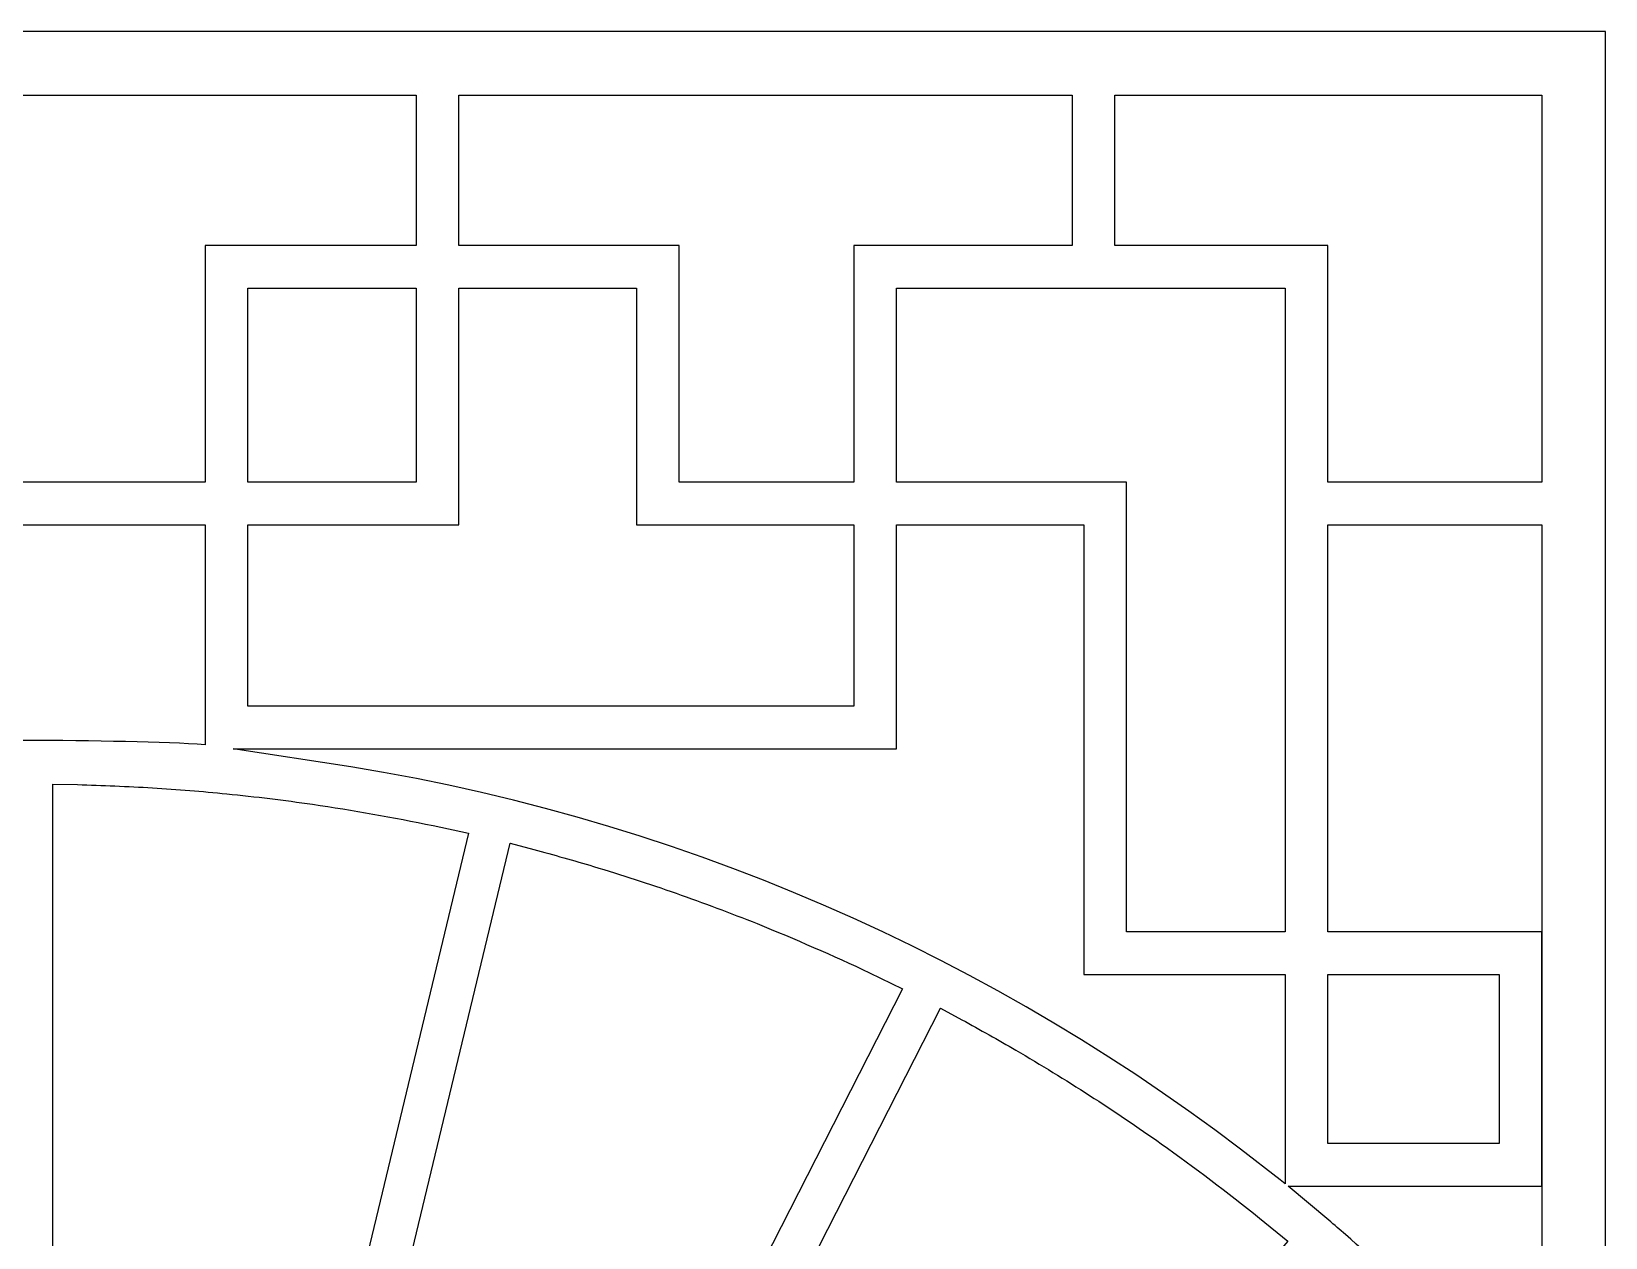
# Model space of a CAD drawing. Header units: centimetres. Extents: x -9.7 to 9.1, y -10.5 to 8.3.
# Drawn here: x -0.3 to 9.12, y 1.12 to 8.34 of the extents above; entities that cross this region are included whole.
import ezdxf

# ---------------------------------------------------------------- set-up
doc = ezdxf.new("R2010")
doc.units = ezdxf.units.CM
doc.header["$MEASUREMENT"] = 0
doc.layers.add('layer 1', color=7, linetype='Continuous')

msp = doc.modelspace()

# ---------------------------------------------------------------- linework, layer by layer
at = {"layer": 'layer 1', "color": 242}
for points, knots in [([(-9.72052, 8.33848), (-9.72052, 8.33848), (9.11612, 8.33848), (9.11612, 8.33848), (9.11612, 8.33848), (9.11612, 8.33848), (9.11612, -10.49816), (9.11612, -10.49816), (9.11612, -10.49816), (9.11612, -10.49816), (-9.72052, -10.49816), (-9.72052, -10.49816), (-9.72052, -10.49816), (-9.72052, -10.49816), (-9.72052, 8.33848), (-9.72052, 8.33848)], [0, 0, 0, 0, 0.2, 0.2, 0.2, 0.2, 0.4, 0.4, 0.4, 0.4, 0.6, 0.6, 0.6, 0.6, 1, 1, 1, 1]), ([(-2.60385, 7.95666), (-2.60385, 7.95666), (-2.60385, 7.05775), (-2.60385, 7.05775), (-2.60385, 7.05775), (-2.60385, 7.05775), (-1.34141, 7.05775), (-1.34141, 7.05775), (-1.34141, 7.05775), (-1.34141, 7.05775), (-1.34141, 5.64039), (-1.34141, 5.64039), (-1.34141, 5.64039), (-1.34141, 5.64039), (0.73702, 5.64039), (0.73702, 5.64039), (0.73702, 5.64039), (0.73702, 5.64039), (0.73702, 7.05775), (0.73702, 7.05775), (0.73702, 7.05775), (0.73702, 7.05775), (1.99946, 7.05775), (1.99946, 7.05775), (1.99946, 7.05775), (1.99946, 7.05775), (1.99946, 7.95666), (1.99946, 7.95666), (1.99946, 7.95666), (1.99946, 7.95666), (-2.60385, 7.95666), (-2.60385, 7.95666)], [0, 0, 0, 0, 0.1111111, 0.1111111, 0.1111111, 0.1111111, 0.2222222, 0.2222222, 0.2222222, 0.2222222, 0.3333333, 0.3333333, 0.3333333, 0.3333333, 0.4444444, 0.4444444, 0.4444444, 0.4444444, 0.5555556, 0.5555556, 0.5555556, 0.5555556, 0.6666667, 0.6666667, 0.6666667, 0.6666667, 0.7777778, 0.7777778, 0.7777778, 0.7777778, 1, 1, 1, 1]), ([(2.25474, 7.95666), (2.25474, 7.95666), (2.25474, 7.05775), (2.25474, 7.05775), (2.25474, 7.05775), (2.25474, 7.05775), (3.5732, 7.05775), (3.5732, 7.05775), (3.5732, 7.05775), (3.5732, 7.05775), (3.5732, 5.64039), (3.5732, 5.64039), (3.5732, 5.64039), (3.5732, 5.64039), (4.61856, 5.64039), (4.61856, 5.64039), (4.61856, 5.64039), (4.61856, 5.64039), (4.61856, 7.05775), (4.61856, 7.05775), (4.61856, 7.05775), (4.61856, 7.05775), (5.92575, 7.05775), (5.92575, 7.05775), (5.92575, 7.05775), (5.92575, 7.05775), (5.92575, 7.95666), (5.92575, 7.95666), (5.92575, 7.95666), (5.92575, 7.95666), (2.25474, 7.95666), (2.25474, 7.95666)], [0, 0, 0, 0, 0.1111111, 0.1111111, 0.1111111, 0.1111111, 0.2222222, 0.2222222, 0.2222222, 0.2222222, 0.3333333, 0.3333333, 0.3333333, 0.3333333, 0.4444444, 0.4444444, 0.4444444, 0.4444444, 0.5555556, 0.5555556, 0.5555556, 0.5555556, 0.6666667, 0.6666667, 0.6666667, 0.6666667, 0.7777778, 0.7777778, 0.7777778, 0.7777778, 1, 1, 1, 1]), ([(6.18104, 7.95666), (6.18104, 7.95666), (6.18104, 7.05775), (6.18104, 7.05775), (6.18104, 7.05775), (6.18104, 7.05775), (7.45474, 7.05775), (7.45474, 7.05775), (7.45474, 7.05775), (7.45474, 7.05775), (7.45474, 5.64039), (7.45474, 5.64039), (7.45474, 5.64039), (7.45474, 5.64039), (8.7343, 5.64039), (8.7343, 5.64039), (8.7343, 5.64039), (8.7343, 5.64039), (8.7343, 7.95666), (8.7343, 7.95666), (8.7343, 7.95666), (8.7343, 7.95666), (6.18104, 7.95666), (6.18104, 7.95666)], [0, 0, 0, 0, 0.1428571, 0.1428571, 0.1428571, 0.1428571, 0.2857143, 0.2857143, 0.2857143, 0.2857143, 0.4285714, 0.4285714, 0.4285714, 0.4285714, 0.5714286, 0.5714286, 0.5714286, 0.5714286, 0.7142857, 0.7142857, 0.7142857, 0.7142857, 1, 1, 1, 1]), ([(1.99946, 5.64039), (1.99946, 5.64039), (1.99946, 6.80246), (1.99946, 6.80246), (1.99946, 6.80246), (1.99946, 6.80246), (0.9923, 6.80246), (0.9923, 6.80246), (0.9923, 6.80246), (0.9923, 6.80246), (0.9923, 5.64039), (0.9923, 5.64039), (0.9923, 5.64039), (0.9923, 5.64039), (1.99946, 5.64039), (1.99946, 5.64039)], [0, 0, 0, 0, 0.2, 0.2, 0.2, 0.2, 0.4, 0.4, 0.4, 0.4, 0.6, 0.6, 0.6, 0.6, 1, 1, 1, 1]), ([(0.9923, 5.38511), (0.9923, 5.38511), (0.9923, 4.29993), (0.9923, 4.29993), (0.9923, 4.29993), (0.9923, 4.29993), (4.61856, 4.29993), (4.61856, 4.29993), (4.61856, 4.29993), (4.61856, 4.29993), (4.61856, 5.38511), (4.61856, 5.38511), (4.61856, 5.38511), (4.61856, 5.38511), (3.31792, 5.38511), (3.31792, 5.38511), (3.31792, 5.38511), (3.31792, 5.38511), (3.31792, 6.80246), (3.31792, 6.80246), (3.31792, 6.80246), (3.31792, 6.80246), (2.25474, 6.80246), (2.25474, 6.80246), (2.25474, 6.80246), (2.25474, 6.80246), (2.25474, 5.38511), (2.25474, 5.38511), (2.25474, 5.38511), (2.25474, 5.38511), (0.9923, 5.38511), (0.9923, 5.38511)], [0, 0, 0, 0, 0.1111111, 0.1111111, 0.1111111, 0.1111111, 0.2222222, 0.2222222, 0.2222222, 0.2222222, 0.3333333, 0.3333333, 0.3333333, 0.3333333, 0.4444444, 0.4444444, 0.4444444, 0.4444444, 0.5555556, 0.5555556, 0.5555556, 0.5555556, 0.6666667, 0.6666667, 0.6666667, 0.6666667, 0.7777778, 0.7777778, 0.7777778, 0.7777778, 1, 1, 1, 1]), ([(4.87384, 5.64039), (4.87384, 5.64039), (6.24934, 5.64039), (6.24934, 5.64039), (6.24934, 5.64039), (6.24934, 5.64039), (6.24934, 2.94936), (6.24934, 2.94936), (6.24934, 2.94936), (6.24934, 2.94936), (7.19945, 2.94936), (7.19945, 2.94936), (7.19945, 2.94936), (7.19945, 2.94936), (7.19945, 6.80246), (7.19945, 6.80246), (7.19945, 6.80246), (7.19945, 6.80246), (4.87384, 6.80246), (4.87384, 6.80246), (4.87384, 6.80246), (4.87384, 6.80246), (4.87384, 5.64039), (4.87384, 5.64039)], [0, 0, 0, 0, 0.1428571, 0.1428571, 0.1428571, 0.1428571, 0.2857143, 0.2857143, 0.2857143, 0.2857143, 0.4285714, 0.4285714, 0.4285714, 0.4285714, 0.5714286, 0.5714286, 0.5714286, 0.5714286, 0.7142857, 0.7142857, 0.7142857, 0.7142857, 1, 1, 1, 1]), ([(0.73702, 4.07023), (0.73702, 4.07023), (0.73702, 5.38511), (0.73702, 5.38511), (0.73702, 5.38511), (0.73702, 5.38511), (-1.34141, 5.38511), (-1.34141, 5.38511), (-1.34141, 5.38511), (-1.34141, 5.38511), (-1.34141, 4.07021), (-1.34141, 4.07021), (-1.34141, 4.07021), (-0.97608, 4.10504), (0.25319, 4.10249), (0.73702, 4.07023)], [0, 0, 0, 0, 0.2, 0.2, 0.2, 0.2, 0.4, 0.4, 0.4, 0.4, 0.6, 0.6, 0.6, 0.6, 1, 1, 1, 1]), ([(0.90464, 4.04464), (0.90464, 4.04464), (1.60772, 3.93731), (1.60772, 3.93731), (1.60772, 3.93731), (1.60772, 3.93731), (1.80484, 3.90382), (1.80484, 3.90382), (1.80484, 3.90382), (1.80484, 3.90382), (2.00087, 3.86711), (2.00087, 3.86711), (2.00087, 3.86711), (2.00087, 3.86711), (2.19578, 3.82721), (2.19578, 3.82721), (2.19578, 3.82721), (2.19578, 3.82721), (2.38955, 3.78416), (2.38955, 3.78416), (2.38955, 3.78416), (2.38955, 3.78416), (2.58214, 3.73797), (2.58214, 3.73797), (2.58214, 3.73797), (2.58214, 3.73797), (2.77353, 3.68869), (2.77353, 3.68869), (2.77353, 3.68869), (2.77353, 3.68869), (2.96368, 3.63633), (2.96368, 3.63633), (2.96368, 3.63633), (2.96368, 3.63633), (3.15258, 3.58093), (3.15258, 3.58093), (3.15258, 3.58093), (3.15258, 3.58093), (3.34019, 3.52252), (3.34019, 3.52252), (3.34019, 3.52252), (3.34019, 3.52252), (3.52649, 3.46112), (3.52649, 3.46112), (3.52649, 3.46112), (3.52649, 3.46112), (3.71144, 3.39675), (3.71144, 3.39675), (3.71144, 3.39675), (3.71144, 3.39675), (3.89502, 3.32946), (3.89502, 3.32946), (3.89502, 3.32946), (3.89502, 3.32946), (4.07721, 3.25927), (4.07721, 3.25927), (4.07721, 3.25927), (4.07721, 3.25927), (4.25796, 3.1862), (4.25796, 3.1862), (4.25796, 3.1862), (4.25796, 3.1862), (4.43726, 3.11029), (4.43726, 3.11029), (4.43726, 3.11029), (4.43726, 3.11029), (4.61508, 3.03156), (4.61508, 3.03156), (4.61508, 3.03156), (4.61508, 3.03156), (4.79138, 2.95004), (4.79138, 2.95004), (4.79138, 2.95004), (4.79138, 2.95004), (4.96615, 2.86575), (4.96615, 2.86575), (4.96615, 2.86575), (4.96615, 2.86575), (5.13934, 2.77874), (5.13934, 2.77874), (5.13934, 2.77874), (5.13934, 2.77874), (5.31094, 2.68902), (5.31094, 2.68902), (5.31094, 2.68902), (5.31094, 2.68902), (5.48091, 2.59663), (5.48091, 2.59663), (5.48091, 2.59663), (5.48091, 2.59663), (5.64923, 2.50159), (5.64923, 2.50159), (5.64923, 2.50159), (5.64923, 2.50159), (5.81587, 2.40393), (5.81587, 2.40393), (5.81587, 2.40393), (5.81587, 2.40393), (5.9808, 2.30368), (5.9808, 2.30368), (5.9808, 2.30368), (5.9808, 2.30368), (6.14399, 2.20086), (6.14399, 2.20086), (6.14399, 2.20086), (6.14399, 2.20086), (6.30542, 2.09552), (6.30542, 2.09552), (6.30542, 2.09552), (6.30542, 2.09552), (6.46505, 1.98766), (6.46505, 1.98766), (6.46505, 1.98766), (6.46505, 1.98766), (6.62285, 1.87733), (6.62285, 1.87733), (6.62285, 1.87733), (6.62285, 1.87733), (6.77881, 1.76455), (6.77881, 1.76455), (6.77881, 1.76455), (6.77881, 1.76455), (6.93289, 1.64935), (6.93289, 1.64935), (6.93289, 1.64935), (6.93289, 1.64935), (7.16876, 1.46707), (7.16876, 1.46707), (7.16876, 1.46707), (7.16876, 1.46707), (7.19945, 1.44154), (7.19945, 1.44154), (7.19945, 1.44154), (7.19945, 1.44154), (7.19945, 2.69407), (7.19945, 2.69407), (7.19945, 2.69407), (7.19945, 2.69407), (5.99405, 2.69407), (5.99405, 2.69407), (5.99405, 2.69407), (5.99405, 2.69407), (5.99405, 5.38511), (5.99405, 5.38511), (5.99405, 5.38511), (5.99405, 5.38511), (4.87384, 5.38511), (4.87384, 5.38511), (4.87384, 5.38511), (4.87384, 5.38511), (4.87384, 4.04464), (4.87384, 4.04464), (4.87384, 4.04464), (4.87384, 4.04464), (0.90464, 4.04464), (0.90464, 4.04464)], [0, 0, 0, 0, 0.025, 0.025, 0.025, 0.025, 0.05, 0.05, 0.05, 0.05, 0.075, 0.075, 0.075, 0.075, 0.1, 0.1, 0.1, 0.1, 0.125, 0.125, 0.125, 0.125, 0.15, 0.15, 0.15, 0.15, 0.175, 0.175, 0.175, 0.175, 0.2, 0.2, 0.2, 0.2, 0.225, 0.225, 0.225, 0.225, 0.25, 0.25, 0.25, 0.25, 0.275, 0.275, 0.275, 0.275, 0.3, 0.3, 0.3, 0.3, 0.325, 0.325, 0.325, 0.325, 0.35, 0.35, 0.35, 0.35, 0.375, 0.375, 0.375, 0.375, 0.4, 0.4, 0.4, 0.4, 0.425, 0.425, 0.425, 0.425, 0.45, 0.45, 0.45, 0.45, 0.475, 0.475, 0.475, 0.475, 0.5, 0.5, 0.5, 0.5, 0.525, 0.525, 0.525, 0.525, 0.55, 0.55, 0.55, 0.55, 0.575, 0.575, 0.575, 0.575, 0.6, 0.6, 0.6, 0.6, 0.625, 0.625, 0.625, 0.625, 0.65, 0.65, 0.65, 0.65, 0.675, 0.675, 0.675, 0.675, 0.7, 0.7, 0.7, 0.7, 0.725, 0.725, 0.725, 0.725, 0.75, 0.75, 0.75, 0.75, 0.775, 0.775, 0.775, 0.775, 0.8, 0.8, 0.8, 0.8, 0.825, 0.825, 0.825, 0.825, 0.85, 0.85, 0.85, 0.85, 0.875, 0.875, 0.875, 0.875, 0.9, 0.9, 0.9, 0.9, 0.925, 0.925, 0.925, 0.925, 0.95, 0.95, 0.95, 0.95, 1, 1, 1, 1]), ([(8.7343, 5.38511), (8.7343, 5.38511), (7.45474, 5.38511), (7.45474, 5.38511), (7.45474, 5.38511), (7.45474, 5.38511), (7.45474, 2.94936), (7.45474, 2.94936), (7.45474, 2.94936), (7.45474, 2.94936), (8.7343, 2.94936), (8.7343, 2.94936), (8.7343, 2.94936), (8.7343, 2.94936), (8.7343, 5.38511), (8.7343, 5.38511)], [0, 0, 0, 0, 0.2, 0.2, 0.2, 0.2, 0.4, 0.4, 0.4, 0.4, 0.6, 0.6, 0.6, 0.6, 1, 1, 1, 1]), ([(0.82068, -2.67572), (0.82068, -2.67572), (2.31299, 3.5402), (2.31299, 3.5402), (2.31299, 3.5402), (2.31299, 3.5402), (2.10045, 3.58636), (2.10045, 3.58636), (2.10045, 3.58636), (1.86115, 3.63571), (1.62147, 3.67809), (1.37976, 3.7138), (1.37976, 3.7138), (1.20901, 3.73794), (1.03828, 3.75876), (0.86676, 3.7764), (0.86676, 3.7764), (0.71855, 3.79069), (0.57047, 3.80259), (0.4219, 3.81218), (0.4219, 3.81218), (0.27214, 3.82089), (0.12259, 3.8272), (-0.02737, 3.83115), (-0.02737, 3.83115), (-0.02737, 3.83115), (-0.17456, 3.83409), (-0.17456, 3.83409), (-0.17456, 3.83409), (-0.17456, 3.83409), (-0.17456, -2.55817), (-0.17456, -2.55817), (-0.17456, -2.55817), (-0.12439, -2.56012), (-0.07423, -2.56198), (-0.02408, -2.56445), (-0.02408, -2.56445), (0.20203, -2.57673), (0.42568, -2.6025), (0.64861, -2.64225), (0.64861, -2.64225), (0.70609, -2.65279), (0.76335, -2.66429), (0.82068, -2.67572)], [0, 0, 0, 0, 0.0833333, 0.0833333, 0.0833333, 0.0833333, 0.1666667, 0.1666667, 0.1666667, 0.1666667, 0.25, 0.25, 0.25, 0.25, 0.3333333, 0.3333333, 0.3333333, 0.3333333, 0.4166667, 0.4166667, 0.4166667, 0.4166667, 0.5, 0.5, 0.5, 0.5, 0.5833333, 0.5833333, 0.5833333, 0.5833333, 0.6666667, 0.6666667, 0.6666667, 0.6666667, 0.75, 0.75, 0.75, 0.75, 0.8333333, 0.8333333, 0.8333333, 0.8333333, 1, 1, 1, 1]), ([(2.00837, -3.08371), (2.00837, -3.08371), (4.90926, 2.6096), (4.90926, 2.6096), (4.90926, 2.6096), (4.90926, 2.6096), (4.7127, 2.70486), (4.7127, 2.70486), (4.7127, 2.70486), (4.49072, 2.80959), (4.26673, 2.90762), (4.03918, 2.9996), (4.03918, 2.9996), (3.87886, 3.06324), (3.71776, 3.12365), (3.55514, 3.18113), (3.55514, 3.18113), (3.39143, 3.23783), (3.2271, 3.29124), (3.06136, 3.34163), (3.06136, 3.34163), (2.94227, 3.377), (2.82295, 3.41078), (2.703, 3.44309), (2.703, 3.44309), (2.703, 3.44309), (2.56115, 3.48031), (2.56115, 3.48031), (2.56115, 3.48031), (2.56115, 3.48031), (1.06888, -2.73541), (1.06888, -2.73541), (1.06888, -2.73541), (1.11699, -2.74902), (1.16511, -2.76254), (1.21308, -2.77665), (1.21308, -2.77665), (1.42988, -2.84165), (1.64112, -2.91933), (1.84834, -3.01039), (1.84834, -3.01039), (1.90195, -3.03426), (1.95512, -3.05901), (2.00837, -3.08371)], [0, 0, 0, 0, 0.0833333, 0.0833333, 0.0833333, 0.0833333, 0.1666667, 0.1666667, 0.1666667, 0.1666667, 0.25, 0.25, 0.25, 0.25, 0.3333333, 0.3333333, 0.3333333, 0.3333333, 0.4166667, 0.4166667, 0.4166667, 0.4166667, 0.5, 0.5, 0.5, 0.5, 0.5833333, 0.5833333, 0.5833333, 0.5833333, 0.6666667, 0.6666667, 0.6666667, 0.6666667, 0.75, 0.75, 0.75, 0.75, 0.8333333, 0.8333333, 0.8333333, 0.8333333, 1, 1, 1, 1]), ([(8.7343, 2.94936), (8.7343, 2.94936), (8.7343, 1.42725), (8.7343, 1.42725), (8.7343, 1.42725), (8.7343, 1.42725), (8.7343, 2.94936), (8.7343, 2.94936)], [0, 0, 0, 0, 0.3333333, 0.3333333, 0.3333333, 0.3333333, 1, 1, 1, 1]), ([(8.47975, 2.69407), (8.47975, 2.69407), (7.45474, 2.69407), (7.45474, 2.69407), (7.45474, 2.69407), (7.45474, 2.69407), (7.45474, 1.68254), (7.45474, 1.68254), (7.45474, 1.68254), (7.45474, 1.68254), (8.47975, 1.68254), (8.47975, 1.68254), (8.47975, 1.68254), (8.47975, 1.68254), (8.47975, 2.69407), (8.47975, 2.69407)], [0, 0, 0, 0, 0.2, 0.2, 0.2, 0.2, 0.4, 0.4, 0.4, 0.4, 0.6, 0.6, 0.6, 0.6, 1, 1, 1, 1]), ([(3.06715, -3.75807), (3.06715, -3.75807), (7.21513, 1.09859), (7.21513, 1.09859), (7.21513, 1.09859), (7.21513, 1.09859), (7.04551, 1.23739), (7.04551, 1.23739), (7.04551, 1.23739), (6.85345, 1.39125), (6.65789, 1.53911), (6.45752, 1.68195), (6.45752, 1.68195), (6.31648, 1.78117), (6.17397, 1.87748), (6.02932, 1.97133), (6.02932, 1.97133), (5.88381, 2.06444), (5.73697, 2.15457), (5.58808, 2.24212), (5.58808, 2.24212), (5.48117, 2.30408), (5.37366, 2.36459), (5.26524, 2.42383), (5.26524, 2.42383), (5.26524, 2.42383), (5.13643, 2.49315), (5.13643, 2.49315), (5.13643, 2.49315), (5.13643, 2.49315), (2.23553, -3.20019), (2.23553, -3.20019), (2.23553, -3.20019), (2.28685, -3.22908), (2.33816, -3.25787), (2.38905, -3.28755), (2.38905, -3.28755), (2.57603, -3.39783), (2.75536, -3.51815), (2.92833, -3.64934), (2.92833, -3.64934), (2.97499, -3.6851), (3.02103, -3.7216), (3.06715, -3.75807)], [0, 0, 0, 0, 0.0833333, 0.0833333, 0.0833333, 0.0833333, 0.1666667, 0.1666667, 0.1666667, 0.1666667, 0.25, 0.25, 0.25, 0.25, 0.3333333, 0.3333333, 0.3333333, 0.3333333, 0.4166667, 0.4166667, 0.4166667, 0.4166667, 0.5, 0.5, 0.5, 0.5, 0.5833333, 0.5833333, 0.5833333, 0.5833333, 0.6666667, 0.6666667, 0.6666667, 0.6666667, 0.75, 0.75, 0.75, 0.75, 0.8333333, 0.8333333, 0.8333333, 0.8333333, 1, 1, 1, 1]), ([(7.21664, 1.42725), (7.21664, 1.42725), (7.46029, 1.22464), (7.46029, 1.22464), (7.46029, 1.22464), (7.49365, 1.19611), (7.5269, 1.16746), (7.56006, 1.13867), (7.56006, 1.13867), (7.90604, 0.83624), (8.23556, 0.51576), (8.54565, 0.17661), (8.54565, 0.17661), (8.54565, 0.17661), (6.04061, -2.15938), (6.04061, -2.15938), (6.04061, -2.15938), (6.04061, -2.15938), (8.7343, -2.15938), (8.7343, -2.15938), (8.7343, -2.15938), (8.7343, -2.15938), (8.7343, 1.42725), (8.7343, 1.42725), (8.7343, 1.42725), (8.7343, 1.42725), (7.21664, 1.42725), (7.21664, 1.42725)], [0, 0, 0, 0, 0.125, 0.125, 0.125, 0.125, 0.25, 0.25, 0.25, 0.25, 0.375, 0.375, 0.375, 0.375, 0.5, 0.5, 0.5, 0.5, 0.625, 0.625, 0.625, 0.625, 0.75, 0.75, 0.75, 0.75, 1, 1, 1, 1])]:
    msp.add_open_spline(points, degree=3, knots=knots, dxfattribs=at)
at = {"layer": 'layer 1', "color": 242, "lineweight": 9}
for points, knots in [([(-9.72052, 8.33848), (-9.72052, 8.33848), (9.11612, 8.33848), (9.11612, 8.33848), (9.11612, 8.33848), (9.11612, 8.33848), (9.11612, -10.49816), (9.11612, -10.49816), (9.11612, -10.49816), (9.11612, -10.49816), (-9.72052, -10.49816), (-9.72052, -10.49816), (-9.72052, -10.49816), (-9.72052, -10.49816), (-9.72052, 8.33848), (-9.72052, 8.33848)], [0, 0, 0, 0, 0.2, 0.2, 0.2, 0.2, 0.4, 0.4, 0.4, 0.4, 0.6, 0.6, 0.6, 0.6, 1, 1, 1, 1]), ([(-2.60385, 7.95666), (-2.60385, 7.95666), (-2.60385, 7.05775), (-2.60385, 7.05775), (-2.60385, 7.05775), (-2.60385, 7.05775), (-1.34141, 7.05775), (-1.34141, 7.05775), (-1.34141, 7.05775), (-1.34141, 7.05775), (-1.34141, 5.64039), (-1.34141, 5.64039), (-1.34141, 5.64039), (-1.34141, 5.64039), (0.73702, 5.64039), (0.73702, 5.64039), (0.73702, 5.64039), (0.73702, 5.64039), (0.73702, 7.05775), (0.73702, 7.05775), (0.73702, 7.05775), (0.73702, 7.05775), (1.99946, 7.05775), (1.99946, 7.05775), (1.99946, 7.05775), (1.99946, 7.05775), (1.99946, 7.95666), (1.99946, 7.95666), (1.99946, 7.95666), (1.99946, 7.95666), (-2.60385, 7.95666), (-2.60385, 7.95666)], [0, 0, 0, 0, 0.1111111, 0.1111111, 0.1111111, 0.1111111, 0.2222222, 0.2222222, 0.2222222, 0.2222222, 0.3333333, 0.3333333, 0.3333333, 0.3333333, 0.4444444, 0.4444444, 0.4444444, 0.4444444, 0.5555556, 0.5555556, 0.5555556, 0.5555556, 0.6666667, 0.6666667, 0.6666667, 0.6666667, 0.7777778, 0.7777778, 0.7777778, 0.7777778, 1, 1, 1, 1]), ([(2.25474, 7.95666), (2.25474, 7.95666), (2.25474, 7.05775), (2.25474, 7.05775), (2.25474, 7.05775), (2.25474, 7.05775), (3.5732, 7.05775), (3.5732, 7.05775), (3.5732, 7.05775), (3.5732, 7.05775), (3.5732, 5.64039), (3.5732, 5.64039), (3.5732, 5.64039), (3.5732, 5.64039), (4.61856, 5.64039), (4.61856, 5.64039), (4.61856, 5.64039), (4.61856, 5.64039), (4.61856, 7.05775), (4.61856, 7.05775), (4.61856, 7.05775), (4.61856, 7.05775), (5.92575, 7.05775), (5.92575, 7.05775), (5.92575, 7.05775), (5.92575, 7.05775), (5.92575, 7.95666), (5.92575, 7.95666), (5.92575, 7.95666), (5.92575, 7.95666), (2.25474, 7.95666), (2.25474, 7.95666)], [0, 0, 0, 0, 0.1111111, 0.1111111, 0.1111111, 0.1111111, 0.2222222, 0.2222222, 0.2222222, 0.2222222, 0.3333333, 0.3333333, 0.3333333, 0.3333333, 0.4444444, 0.4444444, 0.4444444, 0.4444444, 0.5555556, 0.5555556, 0.5555556, 0.5555556, 0.6666667, 0.6666667, 0.6666667, 0.6666667, 0.7777778, 0.7777778, 0.7777778, 0.7777778, 1, 1, 1, 1]), ([(6.18104, 7.95666), (6.18104, 7.95666), (6.18104, 7.05775), (6.18104, 7.05775), (6.18104, 7.05775), (6.18104, 7.05775), (7.45474, 7.05775), (7.45474, 7.05775), (7.45474, 7.05775), (7.45474, 7.05775), (7.45474, 5.64039), (7.45474, 5.64039), (7.45474, 5.64039), (7.45474, 5.64039), (8.7343, 5.64039), (8.7343, 5.64039), (8.7343, 5.64039), (8.7343, 5.64039), (8.7343, 7.95666), (8.7343, 7.95666), (8.7343, 7.95666), (8.7343, 7.95666), (6.18104, 7.95666), (6.18104, 7.95666)], [0, 0, 0, 0, 0.1428571, 0.1428571, 0.1428571, 0.1428571, 0.2857143, 0.2857143, 0.2857143, 0.2857143, 0.4285714, 0.4285714, 0.4285714, 0.4285714, 0.5714286, 0.5714286, 0.5714286, 0.5714286, 0.7142857, 0.7142857, 0.7142857, 0.7142857, 1, 1, 1, 1]), ([(1.99946, 5.64039), (1.99946, 5.64039), (1.99946, 6.80246), (1.99946, 6.80246), (1.99946, 6.80246), (1.99946, 6.80246), (0.9923, 6.80246), (0.9923, 6.80246), (0.9923, 6.80246), (0.9923, 6.80246), (0.9923, 5.64039), (0.9923, 5.64039), (0.9923, 5.64039), (0.9923, 5.64039), (1.99946, 5.64039), (1.99946, 5.64039)], [0, 0, 0, 0, 0.2, 0.2, 0.2, 0.2, 0.4, 0.4, 0.4, 0.4, 0.6, 0.6, 0.6, 0.6, 1, 1, 1, 1]), ([(0.9923, 5.38511), (0.9923, 5.38511), (0.9923, 4.29993), (0.9923, 4.29993), (0.9923, 4.29993), (0.9923, 4.29993), (4.61856, 4.29993), (4.61856, 4.29993), (4.61856, 4.29993), (4.61856, 4.29993), (4.61856, 5.38511), (4.61856, 5.38511), (4.61856, 5.38511), (4.61856, 5.38511), (3.31792, 5.38511), (3.31792, 5.38511), (3.31792, 5.38511), (3.31792, 5.38511), (3.31792, 6.80246), (3.31792, 6.80246), (3.31792, 6.80246), (3.31792, 6.80246), (2.25474, 6.80246), (2.25474, 6.80246), (2.25474, 6.80246), (2.25474, 6.80246), (2.25474, 5.38511), (2.25474, 5.38511), (2.25474, 5.38511), (2.25474, 5.38511), (0.9923, 5.38511), (0.9923, 5.38511)], [0, 0, 0, 0, 0.1111111, 0.1111111, 0.1111111, 0.1111111, 0.2222222, 0.2222222, 0.2222222, 0.2222222, 0.3333333, 0.3333333, 0.3333333, 0.3333333, 0.4444444, 0.4444444, 0.4444444, 0.4444444, 0.5555556, 0.5555556, 0.5555556, 0.5555556, 0.6666667, 0.6666667, 0.6666667, 0.6666667, 0.7777778, 0.7777778, 0.7777778, 0.7777778, 1, 1, 1, 1]), ([(4.87384, 5.64039), (4.87384, 5.64039), (6.24934, 5.64039), (6.24934, 5.64039), (6.24934, 5.64039), (6.24934, 5.64039), (6.24934, 2.94936), (6.24934, 2.94936), (6.24934, 2.94936), (6.24934, 2.94936), (7.19945, 2.94936), (7.19945, 2.94936), (7.19945, 2.94936), (7.19945, 2.94936), (7.19945, 6.80246), (7.19945, 6.80246), (7.19945, 6.80246), (7.19945, 6.80246), (4.87384, 6.80246), (4.87384, 6.80246), (4.87384, 6.80246), (4.87384, 6.80246), (4.87384, 5.64039), (4.87384, 5.64039)], [0, 0, 0, 0, 0.1428571, 0.1428571, 0.1428571, 0.1428571, 0.2857143, 0.2857143, 0.2857143, 0.2857143, 0.4285714, 0.4285714, 0.4285714, 0.4285714, 0.5714286, 0.5714286, 0.5714286, 0.5714286, 0.7142857, 0.7142857, 0.7142857, 0.7142857, 1, 1, 1, 1]), ([(0.73702, 4.07023), (0.73702, 4.07023), (0.73702, 5.38511), (0.73702, 5.38511), (0.73702, 5.38511), (0.73702, 5.38511), (-1.34141, 5.38511), (-1.34141, 5.38511), (-1.34141, 5.38511), (-1.34141, 5.38511), (-1.34141, 4.07021), (-1.34141, 4.07021), (-1.34141, 4.07021), (-0.97608, 4.10504), (0.25319, 4.10249), (0.73702, 4.07023)], [0, 0, 0, 0, 0.2, 0.2, 0.2, 0.2, 0.4, 0.4, 0.4, 0.4, 0.6, 0.6, 0.6, 0.6, 1, 1, 1, 1]), ([(0.90464, 4.04464), (0.90464, 4.04464), (1.60772, 3.93731), (1.60772, 3.93731), (1.60772, 3.93731), (1.60772, 3.93731), (1.80484, 3.90382), (1.80484, 3.90382), (1.80484, 3.90382), (1.80484, 3.90382), (2.00087, 3.86711), (2.00087, 3.86711), (2.00087, 3.86711), (2.00087, 3.86711), (2.19578, 3.82721), (2.19578, 3.82721), (2.19578, 3.82721), (2.19578, 3.82721), (2.38955, 3.78416), (2.38955, 3.78416), (2.38955, 3.78416), (2.38955, 3.78416), (2.58214, 3.73797), (2.58214, 3.73797), (2.58214, 3.73797), (2.58214, 3.73797), (2.77353, 3.68869), (2.77353, 3.68869), (2.77353, 3.68869), (2.77353, 3.68869), (2.96368, 3.63633), (2.96368, 3.63633), (2.96368, 3.63633), (2.96368, 3.63633), (3.15258, 3.58093), (3.15258, 3.58093), (3.15258, 3.58093), (3.15258, 3.58093), (3.34019, 3.52252), (3.34019, 3.52252), (3.34019, 3.52252), (3.34019, 3.52252), (3.52649, 3.46112), (3.52649, 3.46112), (3.52649, 3.46112), (3.52649, 3.46112), (3.71144, 3.39675), (3.71144, 3.39675), (3.71144, 3.39675), (3.71144, 3.39675), (3.89502, 3.32946), (3.89502, 3.32946), (3.89502, 3.32946), (3.89502, 3.32946), (4.07721, 3.25927), (4.07721, 3.25927), (4.07721, 3.25927), (4.07721, 3.25927), (4.25796, 3.1862), (4.25796, 3.1862), (4.25796, 3.1862), (4.25796, 3.1862), (4.43726, 3.11029), (4.43726, 3.11029), (4.43726, 3.11029), (4.43726, 3.11029), (4.61508, 3.03156), (4.61508, 3.03156), (4.61508, 3.03156), (4.61508, 3.03156), (4.79138, 2.95004), (4.79138, 2.95004), (4.79138, 2.95004), (4.79138, 2.95004), (4.96615, 2.86575), (4.96615, 2.86575), (4.96615, 2.86575), (4.96615, 2.86575), (5.13934, 2.77874), (5.13934, 2.77874), (5.13934, 2.77874), (5.13934, 2.77874), (5.31094, 2.68902), (5.31094, 2.68902), (5.31094, 2.68902), (5.31094, 2.68902), (5.48091, 2.59663), (5.48091, 2.59663), (5.48091, 2.59663), (5.48091, 2.59663), (5.64923, 2.50159), (5.64923, 2.50159), (5.64923, 2.50159), (5.64923, 2.50159), (5.81587, 2.40393), (5.81587, 2.40393), (5.81587, 2.40393), (5.81587, 2.40393), (5.9808, 2.30368), (5.9808, 2.30368), (5.9808, 2.30368), (5.9808, 2.30368), (6.14399, 2.20086), (6.14399, 2.20086), (6.14399, 2.20086), (6.14399, 2.20086), (6.30542, 2.09552), (6.30542, 2.09552), (6.30542, 2.09552), (6.30542, 2.09552), (6.46505, 1.98766), (6.46505, 1.98766), (6.46505, 1.98766), (6.46505, 1.98766), (6.62285, 1.87733), (6.62285, 1.87733), (6.62285, 1.87733), (6.62285, 1.87733), (6.77881, 1.76455), (6.77881, 1.76455), (6.77881, 1.76455), (6.77881, 1.76455), (6.93289, 1.64935), (6.93289, 1.64935), (6.93289, 1.64935), (6.93289, 1.64935), (7.16876, 1.46707), (7.16876, 1.46707), (7.16876, 1.46707), (7.16876, 1.46707), (7.19945, 1.44154), (7.19945, 1.44154), (7.19945, 1.44154), (7.19945, 1.44154), (7.19945, 2.69407), (7.19945, 2.69407), (7.19945, 2.69407), (7.19945, 2.69407), (5.99405, 2.69407), (5.99405, 2.69407), (5.99405, 2.69407), (5.99405, 2.69407), (5.99405, 5.38511), (5.99405, 5.38511), (5.99405, 5.38511), (5.99405, 5.38511), (4.87384, 5.38511), (4.87384, 5.38511), (4.87384, 5.38511), (4.87384, 5.38511), (4.87384, 4.04464), (4.87384, 4.04464), (4.87384, 4.04464), (4.87384, 4.04464), (0.90464, 4.04464), (0.90464, 4.04464)], [0, 0, 0, 0, 0.025, 0.025, 0.025, 0.025, 0.05, 0.05, 0.05, 0.05, 0.075, 0.075, 0.075, 0.075, 0.1, 0.1, 0.1, 0.1, 0.125, 0.125, 0.125, 0.125, 0.15, 0.15, 0.15, 0.15, 0.175, 0.175, 0.175, 0.175, 0.2, 0.2, 0.2, 0.2, 0.225, 0.225, 0.225, 0.225, 0.25, 0.25, 0.25, 0.25, 0.275, 0.275, 0.275, 0.275, 0.3, 0.3, 0.3, 0.3, 0.325, 0.325, 0.325, 0.325, 0.35, 0.35, 0.35, 0.35, 0.375, 0.375, 0.375, 0.375, 0.4, 0.4, 0.4, 0.4, 0.425, 0.425, 0.425, 0.425, 0.45, 0.45, 0.45, 0.45, 0.475, 0.475, 0.475, 0.475, 0.5, 0.5, 0.5, 0.5, 0.525, 0.525, 0.525, 0.525, 0.55, 0.55, 0.55, 0.55, 0.575, 0.575, 0.575, 0.575, 0.6, 0.6, 0.6, 0.6, 0.625, 0.625, 0.625, 0.625, 0.65, 0.65, 0.65, 0.65, 0.675, 0.675, 0.675, 0.675, 0.7, 0.7, 0.7, 0.7, 0.725, 0.725, 0.725, 0.725, 0.75, 0.75, 0.75, 0.75, 0.775, 0.775, 0.775, 0.775, 0.8, 0.8, 0.8, 0.8, 0.825, 0.825, 0.825, 0.825, 0.85, 0.85, 0.85, 0.85, 0.875, 0.875, 0.875, 0.875, 0.9, 0.9, 0.9, 0.9, 0.925, 0.925, 0.925, 0.925, 0.95, 0.95, 0.95, 0.95, 1, 1, 1, 1]), ([(8.7343, 5.38511), (8.7343, 5.38511), (7.45474, 5.38511), (7.45474, 5.38511), (7.45474, 5.38511), (7.45474, 5.38511), (7.45474, 2.94936), (7.45474, 2.94936), (7.45474, 2.94936), (7.45474, 2.94936), (8.7343, 2.94936), (8.7343, 2.94936), (8.7343, 2.94936), (8.7343, 2.94936), (8.7343, 5.38511), (8.7343, 5.38511)], [0, 0, 0, 0, 0.2, 0.2, 0.2, 0.2, 0.4, 0.4, 0.4, 0.4, 0.6, 0.6, 0.6, 0.6, 1, 1, 1, 1]), ([(0.82068, -2.67572), (0.82068, -2.67572), (2.31299, 3.5402), (2.31299, 3.5402), (2.31299, 3.5402), (2.31299, 3.5402), (2.10045, 3.58636), (2.10045, 3.58636), (2.10045, 3.58636), (1.86115, 3.63571), (1.62147, 3.67809), (1.37976, 3.7138), (1.37976, 3.7138), (1.20901, 3.73794), (1.03828, 3.75876), (0.86676, 3.7764), (0.86676, 3.7764), (0.71855, 3.79069), (0.57047, 3.80259), (0.4219, 3.81218), (0.4219, 3.81218), (0.27214, 3.82089), (0.12259, 3.8272), (-0.02737, 3.83115), (-0.02737, 3.83115), (-0.02737, 3.83115), (-0.17456, 3.83409), (-0.17456, 3.83409), (-0.17456, 3.83409), (-0.17456, 3.83409), (-0.17456, -2.55817), (-0.17456, -2.55817), (-0.17456, -2.55817), (-0.12439, -2.56012), (-0.07423, -2.56198), (-0.02408, -2.56445), (-0.02408, -2.56445), (0.20203, -2.57673), (0.42568, -2.6025), (0.64861, -2.64225), (0.64861, -2.64225), (0.70609, -2.65279), (0.76335, -2.66429), (0.82068, -2.67572)], [0, 0, 0, 0, 0.0833333, 0.0833333, 0.0833333, 0.0833333, 0.1666667, 0.1666667, 0.1666667, 0.1666667, 0.25, 0.25, 0.25, 0.25, 0.3333333, 0.3333333, 0.3333333, 0.3333333, 0.4166667, 0.4166667, 0.4166667, 0.4166667, 0.5, 0.5, 0.5, 0.5, 0.5833333, 0.5833333, 0.5833333, 0.5833333, 0.6666667, 0.6666667, 0.6666667, 0.6666667, 0.75, 0.75, 0.75, 0.75, 0.8333333, 0.8333333, 0.8333333, 0.8333333, 1, 1, 1, 1]), ([(2.00837, -3.08371), (2.00837, -3.08371), (4.90926, 2.6096), (4.90926, 2.6096), (4.90926, 2.6096), (4.90926, 2.6096), (4.7127, 2.70486), (4.7127, 2.70486), (4.7127, 2.70486), (4.49072, 2.80959), (4.26673, 2.90762), (4.03918, 2.9996), (4.03918, 2.9996), (3.87886, 3.06324), (3.71776, 3.12365), (3.55514, 3.18113), (3.55514, 3.18113), (3.39143, 3.23783), (3.2271, 3.29124), (3.06136, 3.34163), (3.06136, 3.34163), (2.94227, 3.377), (2.82295, 3.41078), (2.703, 3.44309), (2.703, 3.44309), (2.703, 3.44309), (2.56115, 3.48031), (2.56115, 3.48031), (2.56115, 3.48031), (2.56115, 3.48031), (1.06888, -2.73541), (1.06888, -2.73541), (1.06888, -2.73541), (1.11699, -2.74902), (1.16511, -2.76254), (1.21308, -2.77665), (1.21308, -2.77665), (1.42988, -2.84165), (1.64112, -2.91933), (1.84834, -3.01039), (1.84834, -3.01039), (1.90195, -3.03426), (1.95512, -3.05901), (2.00837, -3.08371)], [0, 0, 0, 0, 0.0833333, 0.0833333, 0.0833333, 0.0833333, 0.1666667, 0.1666667, 0.1666667, 0.1666667, 0.25, 0.25, 0.25, 0.25, 0.3333333, 0.3333333, 0.3333333, 0.3333333, 0.4166667, 0.4166667, 0.4166667, 0.4166667, 0.5, 0.5, 0.5, 0.5, 0.5833333, 0.5833333, 0.5833333, 0.5833333, 0.6666667, 0.6666667, 0.6666667, 0.6666667, 0.75, 0.75, 0.75, 0.75, 0.8333333, 0.8333333, 0.8333333, 0.8333333, 1, 1, 1, 1]), ([(8.47975, 2.69407), (8.47975, 2.69407), (7.45474, 2.69407), (7.45474, 2.69407), (7.45474, 2.69407), (7.45474, 2.69407), (7.45474, 1.68254), (7.45474, 1.68254), (7.45474, 1.68254), (7.45474, 1.68254), (8.47975, 1.68254), (8.47975, 1.68254), (8.47975, 1.68254), (8.47975, 1.68254), (8.47975, 2.69407), (8.47975, 2.69407)], [0, 0, 0, 0, 0.2, 0.2, 0.2, 0.2, 0.4, 0.4, 0.4, 0.4, 0.6, 0.6, 0.6, 0.6, 1, 1, 1, 1]), ([(3.06715, -3.75807), (3.06715, -3.75807), (7.21513, 1.09859), (7.21513, 1.09859), (7.21513, 1.09859), (7.21513, 1.09859), (7.04551, 1.23739), (7.04551, 1.23739), (7.04551, 1.23739), (6.85345, 1.39125), (6.65789, 1.53911), (6.45752, 1.68195), (6.45752, 1.68195), (6.31648, 1.78117), (6.17397, 1.87748), (6.02932, 1.97133), (6.02932, 1.97133), (5.88381, 2.06444), (5.73697, 2.15457), (5.58808, 2.24212), (5.58808, 2.24212), (5.48117, 2.30408), (5.37366, 2.36459), (5.26524, 2.42383), (5.26524, 2.42383), (5.26524, 2.42383), (5.13643, 2.49315), (5.13643, 2.49315), (5.13643, 2.49315), (5.13643, 2.49315), (2.23553, -3.20019), (2.23553, -3.20019), (2.23553, -3.20019), (2.28685, -3.22908), (2.33816, -3.25787), (2.38905, -3.28755), (2.38905, -3.28755), (2.57603, -3.39783), (2.75536, -3.51815), (2.92833, -3.64934), (2.92833, -3.64934), (2.97499, -3.6851), (3.02103, -3.7216), (3.06715, -3.75807)], [0, 0, 0, 0, 0.0833333, 0.0833333, 0.0833333, 0.0833333, 0.1666667, 0.1666667, 0.1666667, 0.1666667, 0.25, 0.25, 0.25, 0.25, 0.3333333, 0.3333333, 0.3333333, 0.3333333, 0.4166667, 0.4166667, 0.4166667, 0.4166667, 0.5, 0.5, 0.5, 0.5, 0.5833333, 0.5833333, 0.5833333, 0.5833333, 0.6666667, 0.6666667, 0.6666667, 0.6666667, 0.75, 0.75, 0.75, 0.75, 0.8333333, 0.8333333, 0.8333333, 0.8333333, 1, 1, 1, 1]), ([(7.21664, 1.42725), (7.21664, 1.42725), (7.46029, 1.22464), (7.46029, 1.22464), (7.46029, 1.22464), (7.49365, 1.19611), (7.5269, 1.16746), (7.56006, 1.13867), (7.56006, 1.13867), (7.90604, 0.83624), (8.23556, 0.51576), (8.54565, 0.17661), (8.54565, 0.17661), (8.54565, 0.17661), (6.04061, -2.15938), (6.04061, -2.15938), (6.04061, -2.15938), (6.04061, -2.15938), (8.7343, -2.15938), (8.7343, -2.15938), (8.7343, -2.15938), (8.7343, -2.15938), (8.7343, 1.42725), (8.7343, 1.42725), (8.7343, 1.42725), (8.7343, 1.42725), (7.21664, 1.42725), (7.21664, 1.42725)], [0, 0, 0, 0, 0.125, 0.125, 0.125, 0.125, 0.25, 0.25, 0.25, 0.25, 0.375, 0.375, 0.375, 0.375, 0.5, 0.5, 0.5, 0.5, 0.625, 0.625, 0.625, 0.625, 0.75, 0.75, 0.75, 0.75, 1, 1, 1, 1])]:
    msp.add_open_spline(points, degree=3, knots=knots, dxfattribs=at)
msp.add_open_spline([(8.7343, 2.94936), (8.7343, 2.94936), (8.7343, 1.42725), (8.7343, 1.42725)], degree=3, dxfattribs=at)

doc.saveas('drawing.dxf')
